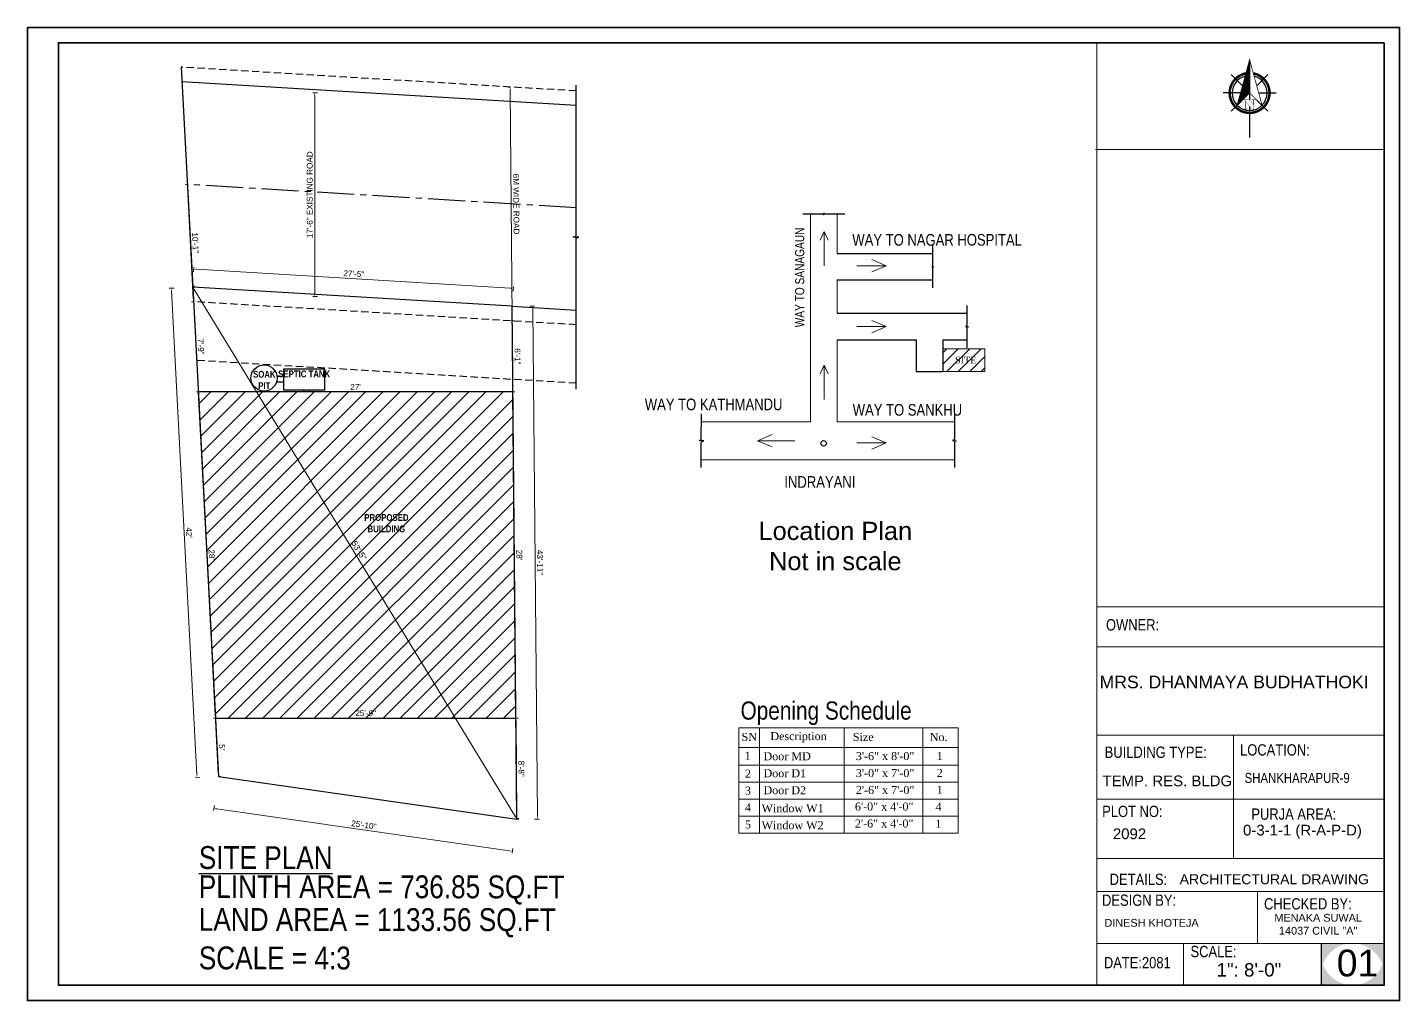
# Model space of a CAD drawing. Header units: inches. Extents: x 380359 to 404964, y -48881 to -44155.
# Drawn here: x 394354 to 395412, y -48221 to -47471 of the extents above; entities that cross this region are included whole.
import ezdxf

# ---------------------------------------------------------------- set-up
doc = ezdxf.new("R2010")
doc.units = ezdxf.units.IN
doc.header["$LTSCALE"] = 2
doc.header["$MEASUREMENT"] = 0
doc.header["$PDMODE"] = 34
doc.linetypes.add('CENTER2', pattern=[28.575, 19.05, -3.175, 3.175, -3.175])
doc.linetypes.add('DASHED2', pattern=[0.375, 0.25, -0.125])
doc.layers.get('0').update_dxf_attribs({"linetype": 'CONTINUOUS'})
doc.layers.get('DEFPOINTS').update_dxf_attribs({"color": 141, "linetype": 'CONTINUOUS'})
for name, color, linetype, lineweight in [('1', 7, 'CONTINUOUS', 13), ('DIMENTION', 140, 'CONTINUOUS', 0), ('door', 20, 'CONTINUOUS', 35), ('Rebars', 1, 'CONTINUOUS', 13), ('Siteplan', 7, 'CONTINUOUS', 30), ('steps', 253, 'CONTINUOUS', 20), ('TEXT', 181, 'CONTINUOUS', 25), ('WALL - A', 1, 'CONTINUOUS', 40)]:
    doc.layers.add(name, color=color, linetype=linetype, lineweight=lineweight)
doc.layers.add('Normal Wall', color=7, linetype='CONTINUOUS', lineweight=35, true_color=0xffaf89)
doc.layers.add('Rear Wall', color=7, linetype='CONTINUOUS', lineweight=20, true_color=0xd4e480)
doc.layers.add('plan wall', color=7, linetype='CONTINUOUS')
doc.styles.add('DIM', font='arial.ttf', dxfattribs={"width": 0.8})
doc.styles.add('Lettring Text', font='arial.ttf')
doc.styles.get("Standard").update_dxf_attribs({"font": 'ARIALN.TTF'})
doc.styles.add('SwissBT', font='swiss.ttf', dxfattribs={"height": 12})
doc.styles.add('TIMES', font='times.ttf')
doc.styles.add('times new roman', font='times.ttf', dxfattribs={"height": 7})
doc.dimstyles.new('Copy of Standard', dxfattribs={"dimtxt": 6, "dimasz": 2.875, "dimexe": 2, "dimexo": 4, "dimgap": 2, "dimtad": 1, "dimdec": 0, "dimrnd": 1, "dimzin": 0, "dimdsep": 46, "dimlunit": 4, "dimtxsty": 'Lettring Text', "dimcen": 0.1, "dimclrd": 7, "dimclre": 7, "dimclrt": 7, "dimazin": 0, "dimtfac": 0.645, "dimtdec": 0, "dimtmove": 1, "dimatfit": 0, "dimfxl": 3, "dimfxlon": 1, "dimtfillclr": 256, "dimtolj": 1, "dimtzin": 0, "dimlwd": -1, "dimlwe": -1, "dimarcsym": 2})

# ---------------------------------------------------------------- blocks, each defined once
blk = doc.blocks.new('*X29')
at = {"color": 0}
for p, q in [((145.96, -414.6), (147.62, -412.94)), ((146.16, -413.87), (147.62, -412.41)), ((146.36, -413.14), (147.62, -411.88)), ((146.55, -412.41), (147.62, -411.35)), ((146.75, -411.68), (147.62, -410.82)), ((146.95, -410.95), (147.62, -410.29)), ((147.15, -410.22), (147.62, -409.76)), ((147.35, -409.49), (147.62, -409.23)), ((147.55, -408.76), (147.62, -408.7)), ((143.76, -422.63), (147.62, -418.77)), ((143.96, -421.9), (147.62, -418.24)), ((144.16, -421.17), (147.62, -417.71)), ((144.36, -420.44), (147.62, -417.18)), ((144.56, -419.71), (147.62, -416.65)), ((144.76, -418.98), (147.62, -416.12)), ((144.96, -418.25), (147.62, -415.59)), ((145.16, -417.52), (147.62, -415.06)), ((145.36, -416.79), (147.62, -414.53)), ((145.56, -416.06), (147.62, -414)), ((145.76, -415.33), (147.62, -413.47)), ((142.76, -426.28), (147.62, -421.42)), ((142.96, -425.55), (147.62, -420.89)), ((143.16, -424.82), (147.62, -420.36)), ((143.36, -424.09), (147.62, -419.83)), ((143.56, -423.36), (147.62, -419.3))]:
    blk.add_line(p, q, dxfattribs=at)
blk = doc.blocks.new('NORTH_15')
for p, q in [((-2.87, 2.87), (-7.37, 7.37)), ((0, 3.66), (0, 10.62)), ((2.87, 2.87), (7.37, 7.37)), ((-13.37, 0), (2.72, 0)), ((5.49, 0), (17.83, 0)), ((-2.87, -2.87), (-7.37, -7.37)), ((0, -3.66), (0, -10.62)), ((2.87, -2.87), (7.37, -7.37))]:
    blk.add_line(p, q)
at = {"const_width": 1}
for points in [[(0, -8, 1), (0, 8, 0.359415), (-7.86, 1.52, 1)], [(-7.86, -1.52, 0.359415), (0, -8, 1)]]:
    blk.add_lwpolyline(points, format="xyb", dxfattribs=at)
for points, const_width in [([(4.96, -5.01), (-13.37, 0), (4.9, 5), (0, 0), (4.96, -5.01)], 0.3), ([(5.93, -1.55), (6, -1.55), (6.07, -1.54), (6.13, -1.53), (6.17, -1.52), (6.22, -1.51), (6.26, -1.49), (6.28, -1.47), (6.3, -1.45), (6.32, -1.42), (6.33, -1.39), (6.35, -1.34), (6.36, -1.29), (6.37, -1.23), (6.38, -1.16), (6.38, -1.08), (6.38, -1), (6.54, -1), (6.54, -2.34), (6.38, -2.34), (6.38, -2.3), (6.38, -2.23), (6.38, -2.16), (6.37, -2.09), (6.36, -2.04), (6.35, -1.99), (6.33, -1.95), (6.32, -1.91), (6.3, -1.88), (6.28, -1.86), (6.26, -1.83), (6.22, -1.81), (6.18, -1.8), (6.13, -1.78), (6.07, -1.77), (6.01, -1.76), (5.95, -1.76), (2.66, -1.76), (2.66, -2.34), (2.5, -2.34), (2.5, -0.16), (4.71, 1.44), (3.14, 1.44), (3.07, 1.44), (3, 1.43), (2.94, 1.42), (2.89, 1.41), (2.85, 1.4), (2.81, 1.38), (2.78, 1.36), (2.76, 1.34), (2.74, 1.31), (2.72, 1.27), (2.7, 1.22), (2.69, 1.17), (2.68, 1.11), (2.67, 1.04), (2.66, 0.97), (2.66, 0.89), (2.66, 0.87), (2.5, 0.87), (2.5, 2.21), (2.66, 2.21), (2.66, 2.17), (2.66, 2.09), (2.67, 2.03), (2.68, 1.97), (2.69, 1.91), (2.7, 1.86), (2.71, 1.82), (2.73, 1.78), (2.75, 1.76), (2.77, 1.74), (2.8, 1.72), (2.85, 1.7), (2.89, 1.68), (2.94, 1.67), (3, 1.66), (3.07, 1.66), (3.14, 1.66), (6.54, 1.66), (6.54, 0.75), (3.33, -1.55), (5.93, -1.55), (5.93, -1.55)], 0.1)]:
    blk.add_lwpolyline(points, dxfattribs=dict(const_width=const_width))
for start, end in [(90, 164.973), (270, 90), (195.027, 270)]:
    blk.add_arc((0, 0), 7, start, end)
at = {"rotation": 90}
blk.add_blockref('*X29', (-421.89, -147.62), dxfattribs=at)
blk = doc.blocks.new('A$C0BDB7EE9')
at = {"layer": 'Siteplan', "xscale": 2.999999999999779, "yscale": 2.999999999999779, "zscale": 2.999999999999779, "rotation": 247.8612575918487}
blk.add_blockref('NORTH_15', (20.2, 49.5), dxfattribs=at)
blk = doc.blocks.new('A$C327B4BBD')
at = {"layer": 'DIMENTION', "ltscale": 0.3, "xscale": 1.171875000000082, "yscale": 1.171875000000082, "zscale": 1.171875000000082, "rotation": 112.1387424081494}
blk.add_blockref('A$C0BDB7EE9', (16.1, 0), dxfattribs=at)
blk = doc.blocks.new('*D589')
at = {"layer": 'DEFPOINTS', "color": 0, "ltscale": 0.5, "transparency": 16777216}
for p in [(399599.5, -47741.4), (399599.5, -47741.4), (399932.8, -48288.7)]:
    blk.add_point(p, dxfattribs=at)
at = {"layer": 'steps', "color": 7, "ltscale": 0.5, "transparency": 16777216}
for p, q in [((399599.5, -47741.4), (399601.2, -47740.4)), ((399931.3, -48286.2), (399601, -47743.8)), ((399932.8, -48288.7), (399934.5, -48287.7))]:
    blk.add_line(p, q, dxfattribs=at)
for points in [[(399601.4, -47743.6), (399600.6, -47744.1), (399599.5, -47741.4)], [(399931.7, -48286), (399930.9, -48286.5), (399932.8, -48288.7)]]:
    blk.add_solid(points, dxfattribs=at)
at = {"layer": 'steps', "color": 7, "ltscale": 0.5, "transparency": 16777216, "insert": (399770.5, -48012.4), "char_height": 6, "attachment_point": 5, "rotation": 301.3393, "style": 'Lettring Text'}
blk.add_mtext('\\A1;53\'-5"', dxfattribs=at)
blk = doc.blocks.new('*D585')
at = {"layer": 'DEFPOINTS', "color": 0, "ltscale": 0.5, "transparency": 16777216}
for p in [(399626, -48244.7), (399932.8, -48288.7), (399928.1, -48321.7)]:
    blk.add_point(p, dxfattribs=at)
at = {"layer": 'steps', "color": 7, "ltscale": 0.5, "transparency": 16777216}
for p, q in [((399621.7, -48274.7), (399620.9, -48279.6)), ((399624.1, -48278.1), (399925.2, -48321.2)), ((399928.5, -48318.7), (399927.8, -48323.6))]:
    blk.add_line(p, q, dxfattribs=at)
for points in [[(399624.1, -48277.6), (399624, -48278.5), (399621.2, -48277.6)], [(399925.3, -48320.8), (399925.2, -48321.7), (399928.1, -48321.7)]]:
    blk.add_solid(points, dxfattribs=at)
at = {"layer": 'steps', "color": 7, "ltscale": 0.5, "transparency": 16777216, "insert": (399775.4, -48294.6), "char_height": 6, "attachment_point": 5, "rotation": 351.8387, "style": 'Lettring Text'}
blk.add_mtext('\\A1;25\'-10"', dxfattribs=at)
blk = doc.blocks.new('*D586')
at = {"layer": 'DEFPOINTS', "color": 0, "ltscale": 0.5, "transparency": 16777216}
for p in [(399599.5, -47741.4), (399626, -48244.7), (399603.9, -48245.9)]:
    blk.add_point(p, dxfattribs=at)
at = {"layer": 'steps', "color": 7, "ltscale": 0.5, "transparency": 16777216}
for p, q in [((399580.4, -47742.4), (399575.4, -47742.7)), ((399577.6, -47745.4), (399603.7, -48243)), ((399606.9, -48245.7), (399601.9, -48246))]:
    blk.add_line(p, q, dxfattribs=at)
for points in [[(399578.1, -47745.4), (399577.1, -47745.4), (399577.4, -47742.6)], [(399604.2, -48243), (399603.3, -48243), (399603.9, -48245.9)]]:
    blk.add_solid(points, dxfattribs=at)
at = {"layer": 'steps', "color": 7, "ltscale": 0.5, "transparency": 16777216, "insert": (399595.7, -47993.9), "char_height": 6, "attachment_point": 5, "rotation": 273.008, "style": 'Lettring Text'}
blk.add_mtext("\\A1;42'", dxfattribs=at)
blk = doc.blocks.new('*D579')
at = {"layer": 'DEFPOINTS', "color": 0, "ltscale": 0.5, "transparency": 16777216}
for p in [(399927.9, -47761.2), (399948.9, -47761.1), (399932.8, -48288.7)]:
    blk.add_point(p, dxfattribs=at)
at = {"layer": 'steps', "color": 7, "ltscale": 0.5, "transparency": 16777216}
for p, q in [((399945.9, -47761.1), (399950.9, -47761)), ((399953.8, -48285.6), (399949, -47763.9)), ((399950.8, -48288.5), (399955.8, -48288.5))]:
    blk.add_line(p, q, dxfattribs=at)
for points in [[(399949.5, -47763.9), (399948.5, -47763.9), (399948.9, -47761.1)], [(399954.3, -48285.6), (399953.3, -48285.6), (399953.8, -48288.5)]]:
    blk.add_solid(points, dxfattribs=at)
at = {"layer": 'steps', "color": 7, "ltscale": 0.5, "transparency": 16777216, "insert": (399956.5, -48024.7), "char_height": 6, "attachment_point": 5, "rotation": 270.5305, "style": 'Lettring Text'}
blk.add_mtext('\\A1;43\'-11"', dxfattribs=at)
blk = doc.blocks.new('*D580')
at = {"layer": 'DEFPOINTS', "color": 0, "ltscale": 0.5, "transparency": 16777216}
for p in [(399600.6, -47722.9), (399599.5, -47741.4), (399927.9, -47761.2)]:
    blk.add_point(p, dxfattribs=at)
at = {"layer": 'steps', "color": 7, "ltscale": 0.5, "transparency": 16777216}
for p, q in [((399600.4, -47725.9), (399600.7, -47720.9)), ((399926.2, -47742.6), (399603.5, -47723.1)), ((399928.8, -47745.8), (399929.1, -47740.8))]:
    blk.add_line(p, q, dxfattribs=at)
for points in [[(399603.5, -47722.6), (399603.5, -47723.6), (399600.6, -47722.9)], [(399926.2, -47742.1), (399926.1, -47743.1), (399929, -47742.8)]]:
    blk.add_solid(points, dxfattribs=at)
at = {"layer": 'steps', "color": 7, "ltscale": 0.5, "transparency": 16777216, "insert": (399765.1, -47727.8), "char_height": 6, "attachment_point": 5, "rotation": 356.5402, "style": 'Lettring Text'}
blk.add_mtext('\\A1;27\'-5"', dxfattribs=at)
blk = doc.blocks.new('*D581')
at = {"layer": 'DEFPOINTS', "color": 0, "ltscale": 0.5, "transparency": 16777216}
for p in [(399605.2, -47849.2), (399605.2, -47849.2), (399928.7, -47849.2)]:
    blk.add_point(p, dxfattribs=at)
at = {"layer": 'steps', "color": 7, "ltscale": 0.5, "transparency": 16777216}
for p, q in [((399605.2, -47849.2), (399605.2, -47847.2)), ((399925.8, -47849.2), (399608.1, -47849.2)), ((399928.7, -47849.2), (399928.7, -47847.2))]:
    blk.add_line(p, q, dxfattribs=at)
for points in [[(399608.1, -47848.8), (399608.1, -47849.7), (399605.2, -47849.2)], [(399925.8, -47848.8), (399925.8, -47849.7), (399928.7, -47849.2)]]:
    blk.add_solid(points, dxfattribs=at)
at = {"layer": 'steps', "color": 7, "ltscale": 0.5, "transparency": 16777216, "insert": (399766.9, -47844.2), "char_height": 6, "attachment_point": 5, "style": 'Lettring Text'}
blk.add_mtext("\\A1;27'", dxfattribs=at)
blk = doc.blocks.new('*D587')
at = {"layer": 'DEFPOINTS', "color": 0, "ltscale": 0.5, "transparency": 16777216}
for p in [(399622.8, -48184.8), (399931.7, -48184.8), (399931.7, -48184.8)]:
    blk.add_point(p, dxfattribs=at)
at = {"layer": 'steps', "color": 7, "ltscale": 0.5, "transparency": 16777216}
for p, q in [((399622.8, -48184.8), (399622.8, -48182.8)), ((399625.7, -48184.8), (399928.9, -48184.8)), ((399931.7, -48184.8), (399931.7, -48182.8))]:
    blk.add_line(p, q, dxfattribs=at)
for points in [[(399625.7, -48184.3), (399625.7, -48185.3), (399622.8, -48184.8)], [(399928.9, -48184.3), (399928.9, -48185.3), (399931.7, -48184.8)]]:
    blk.add_solid(points, dxfattribs=at)
at = {"layer": 'steps', "color": 7, "ltscale": 0.5, "transparency": 16777216, "insert": (399777.3, -48179.7), "char_height": 6, "attachment_point": 5, "style": 'Lettring Text'}
blk.add_mtext('\\A1;25\'-9"', dxfattribs=at)
blk = doc.blocks.new('*D588')
at = {"layer": 'DEFPOINTS', "color": 0, "ltscale": 0.5, "transparency": 16777216}
for p in [(399605.2, -47849.2), (399622.8, -48184.8), (399622.8, -48184.8)]:
    blk.add_point(p, dxfattribs=at)
at = {"layer": 'steps', "color": 7, "ltscale": 0.5, "transparency": 16777216}
for p, q in [((399605.2, -47849.2), (399603.2, -47849.3)), ((399605.3, -47852.1), (399622.7, -48181.9)), ((399622.8, -48184.8), (399620.8, -48184.9))]:
    blk.add_line(p, q, dxfattribs=at)
for points in [[(399605.8, -47852.1), (399604.8, -47852.1), (399605.2, -47849.2)], [(399623.1, -48181.9), (399622.2, -48181.9), (399622.8, -48184.8)]]:
    blk.add_solid(points, dxfattribs=at)
at = {"layer": 'steps', "color": 7, "ltscale": 0.5, "transparency": 16777216, "insert": (399619, -48016.7), "char_height": 6, "attachment_point": 5, "rotation": 273.008, "style": 'Lettring Text'}
blk.add_mtext("\\A1;28'", dxfattribs=at)
blk = doc.blocks.new('*D582')
at = {"layer": 'DEFPOINTS', "color": 0, "ltscale": 0.5, "transparency": 16777216}
for p in [(399928.7, -47849.2), (399928.7, -47849.2), (399931.7, -48184.8)]:
    blk.add_point(p, dxfattribs=at)
at = {"layer": 'steps', "color": 7, "ltscale": 0.5, "transparency": 16777216}
for p, q in [((399928.7, -47849.2), (399930.7, -47849.2)), ((399931.7, -48181.9), (399928.7, -47852.1)), ((399931.7, -48184.8), (399933.7, -48184.8))]:
    blk.add_line(p, q, dxfattribs=at)
for points in [[(399929.2, -47852.1), (399928.3, -47852.1), (399928.7, -47849.2)], [(399932.2, -48181.9), (399931.2, -48181.9), (399931.7, -48184.8)]]:
    blk.add_solid(points, dxfattribs=at)
at = {"layer": 'steps', "color": 7, "ltscale": 0.5, "transparency": 16777216, "insert": (399935.3, -48017), "char_height": 6, "attachment_point": 5, "rotation": 270.5182, "style": 'Lettring Text'}
blk.add_mtext("\\A1;28'", dxfattribs=at)
blk = doc.blocks.new('*D583')
at = {"layer": 'DEFPOINTS', "color": 0, "ltscale": 0.5, "transparency": 16777216}
for p in [(399928, -47776.3), (399928, -47776.3), (399928.7, -47849.2)]:
    blk.add_point(p, dxfattribs=at)
at = {"layer": 'steps', "color": 7, "ltscale": 0.5, "transparency": 16777216}
for p, q in [((399928, -47776.3), (399930, -47776.3)), ((399928.7, -47846.4), (399928.1, -47779.2)), ((399928.7, -47849.2), (399930.7, -47849.2))]:
    blk.add_line(p, q, dxfattribs=at)
for points in [[(399928.5, -47779.2), (399927.6, -47779.2), (399928, -47776.3)], [(399929.2, -47846.4), (399928.2, -47846.4), (399928.7, -47849.2)]]:
    blk.add_solid(points, dxfattribs=at)
at = {"layer": 'steps', "color": 7, "ltscale": 0.5, "transparency": 16777216, "insert": (399933.4, -47812.7), "char_height": 6, "attachment_point": 5, "rotation": 270.5182, "style": 'Lettring Text'}
blk.add_mtext('\\A1;6\'-1"', dxfattribs=at)
blk = doc.blocks.new('*D584')
at = {"layer": 'DEFPOINTS', "color": 0, "ltscale": 0.5, "transparency": 16777216}
for p in [(399925.9, -47535.8), (399927.5, -47535.8), (399928, -47776.3)]:
    blk.add_point(p, dxfattribs=at)
at = {"layer": 'steps', "color": 7, "ltscale": 0.5, "transparency": 16777216}
for p, q in [((399925.9, -47535.8), (399923.9, -47535.8)), ((399928, -47773.4), (399925.9, -47538.7)), ((399928, -47776.3), (399930, -47776.3))]:
    blk.add_line(p, q, dxfattribs=at)
for points in [[(399926.4, -47538.7), (399925.4, -47538.7), (399925.9, -47535.8)], [(399928.5, -47773.4), (399927.5, -47773.4), (399928, -47776.3)]]:
    blk.add_solid(points, dxfattribs=at)
at = {"layer": 'steps', "color": 7, "ltscale": 0.5, "transparency": 16777216, "insert": (399932.1, -47656), "char_height": 6, "attachment_point": 5, "rotation": 270.5182, "style": 'Lettring Text'}
blk.add_mtext('\\A1;6M WIDE ROAD', dxfattribs=at)
blk = doc.blocks.new('*D575')
at = {"layer": 'DEFPOINTS', "color": 0, "ltscale": 0.5, "transparency": 16777216}
for p in [(399931.7, -48184.8), (399932.8, -48288.7), (399932.8, -48288.7)]:
    blk.add_point(p, dxfattribs=at)
at = {"layer": 'steps', "color": 7, "ltscale": 0.5, "transparency": 16777216}
for p, q in [((399931.9, -48184.8), (399933.9, -48184.8)), ((399931.9, -48187.7), (399932.8, -48285.8)), ((399932.8, -48288.7), (399934.8, -48288.7))]:
    blk.add_line(p, q, dxfattribs=at)
for points in [[(399932.4, -48187.6), (399931.4, -48187.7), (399931.9, -48184.8)], [(399933.2, -48285.8), (399932.3, -48285.8), (399932.8, -48288.7)]]:
    blk.add_solid(points, dxfattribs=at)
at = {"layer": 'steps', "color": 7, "ltscale": 0.5, "transparency": 16777216, "insert": (399937.4, -48236.7), "char_height": 6, "attachment_point": 5, "rotation": 270.5182, "style": 'Lettring Text'}
blk.add_mtext('\\A1;8\'-8"', dxfattribs=at)
blk = doc.blocks.new('*D576')
at = {"layer": 'DEFPOINTS', "color": 0, "ltscale": 0.5, "transparency": 16777216}
for p in [(399622.8, -48184.8), (399626, -48244.7), (399626, -48244.7)]:
    blk.add_point(p, dxfattribs=at)
at = {"layer": 'steps', "color": 7, "ltscale": 0.5, "transparency": 16777216}
for p, q in [((399622.8, -48184.8), (399624.8, -48184.7)), ((399623, -48187.6), (399625.8, -48241.8)), ((399626, -48244.7), (399628, -48244.6))]:
    blk.add_line(p, q, dxfattribs=at)
for points in [[(399623.4, -48187.6), (399622.5, -48187.7), (399622.8, -48184.8)], [(399626.3, -48241.8), (399625.3, -48241.8), (399626, -48244.7)]]:
    blk.add_solid(points, dxfattribs=at)
at = {"layer": 'steps', "color": 7, "ltscale": 0.5, "transparency": 16777216, "insert": (399629.4, -48214.5), "char_height": 6, "attachment_point": 5, "rotation": 273.008, "style": 'Lettring Text'}
blk.add_mtext("\\A1;5'", dxfattribs=at)
blk = doc.blocks.new('*D577')
at = {"layer": 'DEFPOINTS', "color": 0, "ltscale": 0.5, "transparency": 16777216}
for p in [(399600.3, -47756.5), (399600.3, -47756.5), (399605.2, -47849.2)]:
    blk.add_point(p, dxfattribs=at)
at = {"layer": 'steps', "color": 7, "ltscale": 0.5, "transparency": 16777216}
for p, q in [((399600.3, -47756.5), (399598.3, -47756.6)), ((399605, -47846.4), (399600.5, -47759.3)), ((399605.2, -47849.2), (399603.2, -47849.3))]:
    blk.add_line(p, q, dxfattribs=at)
for points in [[(399600.9, -47759.3), (399600, -47759.4), (399600.3, -47756.5)], [(399605.5, -47846.3), (399604.5, -47846.4), (399605.2, -47849.2)]]:
    blk.add_solid(points, dxfattribs=at)
at = {"layer": 'steps', "color": 7, "ltscale": 0.5, "transparency": 16777216, "insert": (399607.8, -47802.6), "char_height": 6, "attachment_point": 5, "rotation": 273.008, "style": 'Lettring Text'}
blk.add_mtext('\\A1;7\'-9"', dxfattribs=at)
blk = doc.blocks.new('*D578')
at = {"layer": 'DEFPOINTS', "color": 0, "ltscale": 0.5, "transparency": 16777216}
for p in [(399594, -47635.9), (399594, -47635.9), (399600.3, -47756.5)]:
    blk.add_point(p, dxfattribs=at)
at = {"layer": 'steps', "color": 7, "ltscale": 0.5, "transparency": 16777216}
for p, q in [((399594, -47635.9), (399592, -47636)), ((399600.1, -47753.6), (399594.1, -47638.7)), ((399600.3, -47756.5), (399598.3, -47756.6))]:
    blk.add_line(p, q, dxfattribs=at)
for points in [[(399594.6, -47638.7), (399593.6, -47638.8), (399594, -47635.9)], [(399600.6, -47753.6), (399599.7, -47753.6), (399600.3, -47756.5)]]:
    blk.add_solid(points, dxfattribs=at)
at = {"layer": 'steps', "color": 7, "ltscale": 0.5, "transparency": 16777216, "insert": (399602.2, -47695.9), "char_height": 6, "attachment_point": 5, "rotation": 273.008, "style": 'Lettring Text'}
blk.add_mtext('\\A1;10\'-1"', dxfattribs=at)
blk = doc.blocks.new('*D574')
at = {"layer": 'DEFPOINTS', "color": 0, "ltscale": 0.5, "transparency": 16777216}
for p in [(399724.9, -47541.7), (399776.4, -47541.7), (399763.7, -47751.3)]:
    blk.add_point(p, dxfattribs=at)
at = {"layer": 'steps', "color": 7, "ltscale": 0.5, "transparency": 16777216}
for p, q in [((399727.9, -47541.7), (399722.9, -47541.7)), ((399724.9, -47748.4), (399724.9, -47544.6)), ((399727.9, -47751.3), (399722.9, -47751.3))]:
    blk.add_line(p, q, dxfattribs=at)
for points in [[(399724.4, -47544.6), (399725.4, -47544.6), (399724.9, -47541.7)], [(399724.4, -47748.4), (399725.4, -47748.4), (399724.9, -47751.3)]]:
    blk.add_solid(points, dxfattribs=at)
at = {"layer": 'steps', "color": 7, "ltscale": 0.5, "transparency": 16777216, "insert": (399719.8, -47646.5), "char_height": 6, "attachment_point": 5, "rotation": 90, "style": 'Lettring Text'}
blk.add_mtext('\\A1;17\'-6" EXISTING ROAD', dxfattribs=at)
blk = doc.blocks.new('SP')
at = {"layer": 'door', "ltscale": 0.5}
h = blk.add_hatch(dxfattribs=at)
h.set_pattern_fill('ANSI31', color=256, scale=100)
h.set_pattern_definition([(45, (5048.394, -2206.005), (-8.83883476, 8.83883476), [])])
h.paths.add_polyline_path([(399928.7, -47849.2), (399605.2, -47849.2), (399622.8, -48184.8), (399622.8, -48184.8), (399931.7, -48184.8)])
h.paths.add_polyline_path([(399758.8, -48005.3), (399771.5, -48026.1), (399782.1, -48019.6), (399769.4, -47998.8)], flags=24)
h.paths.add_polyline_path([(399765.2, -48185.9), (399789.5, -48185.9), (399789.5, -48173.6), (399765.2, -48173.6)], flags=9)
h.paths.add_polyline_path([(399612.5, -48010.2), (399613.2, -48024.1), (399625.5, -48023.4), (399624.8, -48009.5)], flags=25)
h.paths.add_polyline_path([(399772.7, -47997.1), (399824.6, -47997.1), (399824.6, -47971.1), (399772.7, -47971.1)], flags=24)
at = {"ltscale": 0.5}
for p, q in [((399587.6, -47515.3), (399599.5, -47741.4)), ((399993.6, -47554.8), (399588.4, -47530.3)), ((399927.9, -47761.2), (399599.5, -47741.4)), ((399599.5, -47741.4), (399626, -48244.7)), ((399932.8, -48288.7), (399927.9, -47761.2)), ((399927.9, -47761.2), (399993.6, -47765.2)), ((399693.3, -47833.4), (399686.2, -47833.4)), ((399693.3, -47839.4), (399685.5, -47839.4)), ((399713.6, -47849.2), (399713.6, -47847.3)), ((399719.6, -47849.2), (399719.6, -47847.3)), ((399626, -48244.7), (399932.8, -48288.7))]:
    blk.add_line(p, q, dxfattribs=at)
at = {"linetype": 'Continuous', "ltscale": 0.5}
blk.add_lwpolyline([(399993.6, -47846.4), (399993.6, -47691.3), (399996.5, -47690.2), (399990.5, -47690), (399993.6, -47688.7), (399993.6, -47533.8)], dxfattribs=at)
at = {"ltscale": 0.5}
for points in [[(399693.3, -47825.4), (399735.1, -47825.4), (399735.1, -47847.3), (399693.3, -47847.3)], [(399928.7, -47849.2), (399605.2, -47849.2), (399622.8, -48184.8), (399622.8, -48184.8), (399931.7, -48184.8)]]:
    blk.add_lwpolyline(points, close=True, dxfattribs=at)
blk.add_circle((399672.8, -47835), 13.5, dxfattribs=at)
at = {"layer": 'WALL - A', "linetype": 'DASHED2', "lineweight": -3, "ltscale": 15}
for p, q in [((399993.6, -47539.8), (399587.6, -47515.3)), ((399993.6, -47780.2), (399600.3, -47756.5)), ((399993.6, -47840.4), (399603.5, -47816.8))]:
    blk.add_line(p, q, dxfattribs=at)
at = {"layer": 'WALL - A', "linetype": 'CENTER2', "lineweight": -3}
blk.add_line((399993.6, -47660), (399594, -47635.9), dxfattribs=at)
at = {"layer": 'steps', "color": 7, "ltscale": 0.3, "char_height": 7, "attachment_point": 2}
for s, insert, width in [('{\\fTechnic|b1|i0|c2|p2;SOAK PIT}', (399673.1, -47827.6), 35.408), ('{\\fTechnic|b1|i0|c2|p2;SEPTIC TANK}', (399714.1, -47827.2), 55.268), ('{\\fTechnic|b1|i0|c2|p2;PROPOSED BUILDING}', (399798.6, -47974.9), 55.268)]:
    blk.add_mtext(s, dxfattribs=dict(at, insert=insert, width=width))
at = {"layer": 'steps', "ltscale": 0.5}
for base, p1, p2, angle, text, picture, middle in [((399925.9, -47535.8), (399928, -47776.3), (399927.5, -47535.8), 270.5182, '6M WIDE ROAD', '*D584', (399932.1, -47656)), ((399724.9, -47541.7), (399763.7, -47751.3), (399776.4, -47541.7), 90, '17\'-6" EXISTING ROAD', '*D574', (399719.8, -47646.5))]:
    dim = blk.add_linear_dim(base=base, p1=p1, p2=p2, angle=angle, text=text, dimstyle='Copy of Standard', dxfattribs=at)
    dim.commit()
    dim.dimension.update_dxf_attribs({"geometry": picture, "text_midpoint": middle})
for base, p1, p2, angle, picture, middle in [((399594, -47635.9), (399600.3, -47756.5), (399594, -47635.9), 93.008, '*D578', (399602.2, -47695.9)), ((399600.3, -47756.5), (399605.2, -47849.2), (399600.3, -47756.5), 93.008, '*D577', (399607.8, -47802.6)), ((399928, -47776.3), (399928.7, -47849.2), (399928, -47776.3), 270.5182, '*D583', (399933.4, -47812.7)), ((399626, -48244.7), (399622.8, -48184.8), (399626, -48244.7), 93.008, '*D576', (399629.4, -48214.5)), ((399932.8, -48288.7), (399931.7, -48184.8), (399932.8, -48288.7), 270.5182, '*D575', (399937.4, -48236.7))]:
    dim = blk.add_linear_dim(base=base, p1=p1, p2=p2, angle=angle, dimstyle='Copy of Standard', dxfattribs=at)
    dim.commit()
    dim.dimension.update_dxf_attribs({"geometry": picture, "text_midpoint": middle})
for p1, p2, distance, picture, middle in [((399927.9, -47761.2), (399599.5, -47741.4), -18.5, '*D580', (399765.1, -47727.8)), ((399599.5, -47741.4), (399626, -48244.7), -22.1, '*D586', (399595.7, -47993.9)), ((399932.8, -48288.7), (399599.5, -47741.4), 0, '*D589', (399770.5, -48012.4)), ((399932.7921, -48288.7004), (399927.908, -47761.245), -21.0414, '*D579', (399956.4558, -48024.731)), ((399605.2, -47849.2), (399622.8, -48184.8), 0, '*D588', (399619, -48016.7)), ((399931.7, -48184.8), (399928.7, -47849.2), 0, '*D582', (399935.3, -48017)), ((399626, -48244.7), (399932.8, -48288.7), -33.3, '*D585', (399775.4, -48294.6))]:
    dim = blk.add_aligned_dim(p1=p1, p2=p2, distance=distance, dimstyle='Copy of Standard', dxfattribs=at)
    dim.commit()
    dim.dimension.update_dxf_attribs({"geometry": picture, "text_midpoint": middle})
for base, p1, p2, picture, middle in [((399605.1751, -47849.2414), (399928.7039, -47849.2414), (399605.1751, -47849.2414), '*D581', (399766.9395, -47844.2292)), ((399931.7, -48184.8), (399622.8, -48184.8), (399931.7, -48184.8), '*D587', (399777.3, -48179.7))]:
    dim = blk.add_linear_dim(base=base, p1=p1, p2=p2, dimstyle='Copy of Standard', dxfattribs=at)
    dim.commit()
    dim.dimension.update_dxf_attribs({"geometry": picture, "text_midpoint": middle})

msp = doc.modelspace()

# ---------------------------------------------------------------- hatches: boundary and pattern name
msp.add_hatch(color=0).paths.add_polyline_path([(395400.3, -48177), (395376, -48177, -0.414214), (395400.3, -48201.3)])
at = {"layer": 'door', "ltscale": 0.5}
h = msp.add_hatch(dxfattribs=at)
h.set_pattern_fill('ANSI31', color=256, scale=50)
h.paths.add_polyline_path([(395060, -47718.4), (395092.5, -47718.4), (395092.5, -47736), (395060, -47736)])
h.paths.add_polyline_path([(395086, -47723.1), (395068, -47723.1), (395068, -47730.9), (395086, -47730.9)], flags=24)
at = {"layer": 'TEXT'}
for points in [[(395376, -48177), (395351.6, -48177), (395351.6, -48201.3, -0.414214)], [(395376, -48177), (395351.6, -48177), (395351.6, -48201.3, -0.414214)], [(395400.3, -48177), (395376, -48177, -0.414214), (395400.3, -48201.3)], [(395351.6, -48184.9), (395351.6, -48209.2), (395376, -48209.2, -0.414214)], [(395351.6, -48184.9), (395351.6, -48209.2), (395376, -48209.2, -0.414214)], [(395400.3, -48184.9, -0.414214), (395376, -48209.2), (395400.3, -48209.2)], [(395400.3, -48184.9, -0.414214), (395376, -48209.2), (395400.3, -48209.2)]]:
    msp.add_hatch(color=0, dxfattribs=at).paths.add_polyline_path(points)

# ---------------------------------------------------------------- linework, layer by layer
at = {"ltscale": 0.5}
for p, q in [((394978.5, -47644.8), (395052.1, -47644.8)), ((394978.5, -47665.3), (395052.1, -47665.3)), ((394978.5, -47691), (395078.5, -47691)), ((394978.5, -47711.6), (395039.4, -47711.6)), ((395039.4, -47711.6), (395039.4, -47736)), ((395060, -47711.6), (395060, -47736)), ((395060, -47711.6), (395078.5, -47711.6)), ((395039.4, -47736), (395060, -47736))]:
    msp.add_line(p, q, dxfattribs=at)
at = {"color": 0}
msp.add_line((395351.6, -48177), (395351.6, -48209.2), dxfattribs=at)
msp.add_line((395351.6, -48177), (395351.6, -48209.2), dxfattribs=at)
at = {"linetype": 'Continuous', "ltscale": 0.5}
for points in [[(394952, -47614.2), (394967.7, -47614.2), (394968.1, -47615), (394968.4, -47613.4), (394968.7, -47614.2), (394984.5, -47614.2)], [(395052.1, -47638.8), (395052.1, -47654.6), (395051.4, -47654.9), (395052.9, -47655.2), (395052.1, -47655.4), (395052.1, -47671.3)], [(395078.5, -47685), (395078.5, -47700.7), (395077.5, -47701.2), (395079.8, -47701.4), (395078.5, -47701.9), (395078.5, -47717.6)], [(394873.6, -47809.9), (394873.7, -47790.1), (394875.7, -47789.4), (394872, -47789.1), (394873.7, -47788.6), (394873.9, -47768.6)], [(395069, -47768.6), (395069, -47788.4), (395067.5, -47789.1), (395070.3, -47789.4), (395069, -47790), (395069, -47809.9)]]:
    msp.add_lwpolyline(points, dxfattribs=at)
at = {"ltscale": 0.5}
msp.add_circle((394968.1, -47791.3), 2.16, dxfattribs=at)
at = {"layer": '1', "color": 11, "ltscale": 5}
for p, q in [((394958, -47774.6), (394958, -47614.2)), ((394978.5, -47644.8), (394978.5, -47614.2)), ((394968.4, -47627.9), (394965.3, -47634.6)), ((394968.4, -47627.9), (394968.4, -47654.4)), ((394968.4, -47627.9), (394971.5, -47634.6)), ((395016.4, -47654.3), (395005.2, -47649.6)), ((395016.4, -47654.3), (394993.8, -47654.3)), ((395016.4, -47654.3), (395005.2, -47659)), ((394978.5, -47691), (394978.5, -47665.3)), ((395016.4, -47701.3), (394993.8, -47701.3)), ((395016.4, -47701.3), (395005.2, -47696.6)), ((395016.4, -47701.3), (395005.2, -47706)), ((394978.5, -47774.6), (394978.5, -47711.6)), ((394968.4, -47731), (394965.3, -47737.7)), ((394968.4, -47731), (394968.4, -47757.5)), ((394968.4, -47731), (394971.5, -47737.7)), ((394958, -47774.6), (394873.8, -47774.6)), ((395069, -47774.6), (394978.5, -47774.6)), ((394917, -47789.3), (394928.3, -47784.6)), ((394945.9, -47789.3), (394917, -47789.3)), ((394917, -47789.3), (394928.3, -47794)), ((395016.4, -47791), (395005.2, -47786.3)), ((395016.4, -47791), (394993.8, -47791)), ((395016.4, -47791), (395005.2, -47795.7)), ((395069, -47803.9), (394873.6, -47803.9))]:
    msp.add_line(p, q, dxfattribs=at)
at = {"layer": '1', "color": 1, "ltscale": 5}
msp.add_lwpolyline([(395092.5, -47718.4), (395060, -47718.4), (395060, -47736), (395092.5, -47736)], close=True, dxfattribs=at)
at = {"layer": 'Normal Wall'}
for points in [[(394354.2, -47470.5), (395412.2, -47470.5), (395412.2, -48221.1), (394354.2, -48221.1)], [(394354.2, -47470.5), (395412.2, -47470.5), (395412.2, -48221.1), (394354.2, -48221.1)], [(395400.3, -47482.4), (394378, -47482.4), (394378, -48209.2), (395400.3, -48209.2)], [(395400.3, -47482.4), (394378, -47482.4), (394378, -48209.2), (395400.3, -48209.2)]]:
    msp.add_lwpolyline(points, close=True, dxfattribs=at)
at = {"layer": 'Rear Wall'}
for p, q in [((395178.8, -47926.7), (395178.8, -47482.4)), ((395177.7, -47564.7), (395400.3, -47564.7)), ((395178.8, -47917.5), (395400.3, -47917.5)), ((395178.8, -47917.5), (395400.3, -47917.5)), ((395178.8, -47917.5), (395400.3, -47917.5)), ((395178.8, -47917.5), (395400.3, -47917.5)), ((395178.8, -47948.3), (395400.3, -47948.3)), ((395178.8, -47948.3), (395400.3, -47948.3)), ((395178.8, -48016.3), (395400.3, -48016.3)), ((395178.8, -48016.3), (395400.3, -48016.3)), ((395284.1, -48016.3), (395284.1, -48102.2)), ((395284.1, -48016.3), (395284.1, -48111.5)), ((395178.8, -48065.8), (395400.3, -48065.8)), ((395178.8, -48065.8), (395400.3, -48065.8)), ((395178.8, -48111.5), (395400.3, -48111.5)), ((395178.8, -48136.9), (395400.3, -48136.9)), ((395178.8, -48136.9), (395400.3, -48136.9)), ((395302.7, -48177), (395302.7, -48136.9)), ((395302.7, -48177), (395302.7, -48136.9)), ((395178.8, -48177), (395400.3, -48177)), ((395178.8, -48177), (395400.3, -48177)), ((395245.6, -48177), (395245.6, -48209.2)), ((395245.6, -48177), (395245.6, -48209.2))]:
    msp.add_line(p, q, dxfattribs=at)
msp.add_lwpolyline([(395178.8, -47917.5), (395400.3, -47917.5), (395400.3, -48209.2), (395178.8, -48209.2)], close=True, dxfattribs=at)
msp.add_lwpolyline([(395178.8, -47917.5), (395400.3, -47917.5), (395400.3, -48209.2), (395178.8, -48209.2)], close=True, dxfattribs=at)
at = {"layer": 'steps', "color": 7, "lineweight": 5, "ltscale": 0.3}
for p, q in [((394902.7, -48010.6), (395071.9, -48010.6)), ((394902.7, -48091.9), (394902.7, -48010.6)), ((394918.6, -48010.6), (394918.6, -48091.9)), ((394984, -48010.6), (394984, -48091.9)), ((395044.6, -48010.6), (395044.6, -48091.9)), ((395071.9, -48010.6), (395071.9, -48091.9)), ((394902.7, -48025.9), (395071.9, -48025.9)), ((394902.7, -48025.9), (395071.9, -48025.9)), ((394902.7, -48039.5), (395071.9, -48039.5)), ((394902.7, -48052.6), (395071.9, -48052.6)), ((394902.7, -48065.7), (395071.9, -48065.7)), ((394902.7, -48078.8), (395071.9, -48078.8)), ((394902.7, -48091.9), (395071.9, -48091.9))]:
    msp.add_line(p, q, dxfattribs=at)

# ---------------------------------------------------------------- block references
at = {"xscale": 0.75, "yscale": 0.75, "zscale": 0.75}
msp.add_blockref('SP', (94782, -11864.7), dxfattribs=at)
at = {"layer": 'Rebars', "xscale": 0.5459999999999999, "yscale": 0.5459999999999999, "zscale": 0.5459999999999999, "rotation": 270}
msp.add_blockref('A$C327B4BBD', (395296.5, -47546.5), dxfattribs=at)

# ---------------------------------------------------------------- texts
at = {"color": 0}
for s, p in [('OWNER:', (395185.8, -47935.6)), ('LOCATION:', (395289.2, -48032.1))]:
    msp.add_text(s, height=8.7, dxfattribs=at).set_placement(p)
at = {"color": 7, "linetype": 'ByBlock', "lineweight": 5}
msp.add_text('Opening Schedule', height=14, dxfattribs=at).set_placement((394904, -48004.4))
at = {"color": 7, "insert": (395069.4, -47729.7), "char_height": 5.14, "width": 139.571, "attachment_point": 7, "style": 'times new roman'}
msp.add_mtext('SITE', dxfattribs=at)
at = {"color": 7, "linetype": 'ByBlock', "lineweight": 5, "insert": (394977.1, -47870.6), "char_height": 14, "width": 235.547, "attachment_point": 5}
msp.add_mtext('{\\fArial CE|b0|i0|c0|p34;Location Plan\\PNot in scale}', dxfattribs=at)
at = {"layer": 'plan wall', "ltscale": 3, "char_height": 17.612, "attachment_point": 7, "rotation": 359.9411}
for s, insert in [('{\\LSITE PLAN}', (394486.3, -48119.8)), ('PLINTH AREA = 736.85 SQ.FT', (394486.3, -48146.8)), ('LAND AREA = 1133.56 SQ.FT', (394486.3, -48172.1)), ('SCALE = 4:3', (394486.3, -48197.2))]:
    msp.add_mtext(s, dxfattribs=dict(at, insert=insert))
at = {"layer": 'steps', "color": 7, "lineweight": 5, "ltscale": 0.3, "style": 'TIMES'}
for s, height, p in [('SN', 6.17, (394904.8, -48020.8)), ('Description', 6.169, (394927, -48020.2)), ('Size', 6.17, (394990.6, -48020.8)), ('No.', 6.17, (395049.9, -48020.9)), ('1', 6.17, (394907.1, -48035.4)), ('Door MD', 6.17, (394921.7, -48035.7)), ('3\'-6" x 8\'-0"', 6.169, (394992.9, -48035.6)), ('1', 6.17, (395055.3, -48035.5)), ('2', 6.17, (394907.4, -48049.1)), ('Door D1', 6.17, (394921.7, -48048.8)), ('3\'-0" x 7\'-0"', 6.169, (394992.9, -48048.7)), ('2', 6.17, (395055.3, -48048.6)), ('3', 6.17, (394907.4, -48062.2)), ('Door D2', 6.17, (394921.7, -48061.9)), ('2\'-6" x 7\'-0"', 6.169, (394992.9, -48061.8)), ('1', 6.17, (395055.3, -48061.6)), ('4', 6.17, (394907.4, -48075.2)), ('Window W1', 6.17, (394920.2, -48075.8)), ('6\'-0" x 4\'-0"', 6.169, (394992.2, -48074.5)), ('4', 6.17, (395054.3, -48074.7)), ('5', 6.17, (394907.4, -48088.3)), ('Window W2', 6.17, (394920.2, -48088.9)), ('2\'-6" x 4\'-0"', 6.169, (394992.2, -48087.6)), ('1', 6.17, (395054.3, -48087.8))]:
    msp.add_text(s, height=height, dxfattribs=at).set_placement(p)
at = {"layer": 'TEXT', "color": 0}
for s, height, p in [('OWNER:', 8.7, (395185.8, -47935.6)), ('LOCATION:', 8.7, (395289.2, -48032.1)), ('CHECKED BY:', 8.704, (395307.7, -48150.8)), ('CHECKED BY:', 8.704, (395307.7, -48150.8)), ('SCALE:', 8.7, (395251, -48187.6)), ('SCALE:', 8.7, (395251, -48187.6))]:
    msp.add_text(s, height=height, dxfattribs=at).set_placement(p)
at = {"layer": 'TEXT', "ltscale": 7, "width": 245.077, "attachment_point": 1, "style": 'DIM'}
for s, insert, char_height, rotation in [('WAY TO SANAGAUN', (394946.1, -47701.8), 7, 90), ('WAY TO NAGAR HOSPITAL', (394990.2, -47629.9), 9, 0.0308), ('WAY TO KATHMANDU', (394830.2, -47756.8), 9, 0.0308), ('WAY TO SANKHU', (394990.5, -47761), 9, 0.0308), ('INDRAYANI', (394937.8, -47816.6), 9, 0.0308)]:
    msp.add_mtext(s, dxfattribs=dict(at, insert=insert, char_height=char_height, rotation=rotation))
at = {"layer": 'TEXT', "color": 0, "linetype": 'ByBlock', "style": 'SwissBT'}
for s, insert, char_height, width, attachment_point in [('MRS. DHANMAYA BUDHATHOKI', (395284.6, -47970.5), 9.72, 217.511, 2), ('ARCHITECTURAL DRAWING', (395242.6, -48123.6), 7.74, 268.532, 1), ('DINESH KHOTEJA', (395184.6, -48158.1), 6, 201.528, 1), ('MENAKA SUWAL\\P14037 CIVIL "A"', (395349.4, -48154.2), 6, 88.549, 2)]:
    msp.add_mtext(s, dxfattribs=dict(at, insert=insert, char_height=char_height, width=width, attachment_point=attachment_point))
at = {"layer": 'TEXT', "color": 0, "attachment_point": 1}
for s, insert, char_height, width in [('BUILDING TYPE:', (395184.8, -48025.2), 8.704, 148.555), ('BUILDING TYPE:', (395184.8, -48025.2), 8.704, 148.555), ('PLOT NO: ', (395182.9, -48070.8), 8.7, 138.027), ('PLOT NO: ', (395182.9, -48070.8), 8.7, 138.027), ('PURJA AREA:', (395297.9, -48072.9), 8.704, 197.582), ('PURJA AREA:', (395297.9, -48072.9), 8.704, 197.582), ('DETAILS: ', (395188.7, -48123.2), 8.7, 138.027), ('DESIGN BY:', (395182.8, -48139.3), 8.7, 138.027), ('DESIGN BY:', (395182.8, -48139.3), 8.7, 138.027), ('DATE:2081', (395184.2, -48187.5), 8.7, 34.818)]:
    msp.add_mtext(s, dxfattribs=dict(at, insert=insert, char_height=char_height, width=width))
at = {"layer": 'TEXT', "color": 0, "style": 'SwissBT'}
for s, insert, char_height, width, attachment_point in [('TEMP. RES. BLDG', (395183.1, -48047.5), 8.256, 163.214, 1), ('0-3-1-1 (R-A-P-D)', (395337.3, -48085.5), 8.256, 163.214, 2), ('2092', (395191.1, -48088.3), 8.26, 163.214, 1), ('01', (395363.7, -48181.8), 20.64, 20.158, 1)]:
    msp.add_mtext(s, dxfattribs=dict(at, insert=insert, char_height=char_height, width=width, attachment_point=attachment_point))
at = {"layer": 'TEXT', "color": 0, "linetype": 'ByBlock', "insert": (395292.7, -48045.5), "char_height": 7.671, "attachment_point": 1}
msp.add_mtext_dynamic_manual_height_columns('SHANKHARAPUR-9', width=381.035, gutter_width=1.53, heights=[0], dxfattribs=at)
at = {"layer": 'TEXT', "color": 0, "ltscale": 0.5, "insert": (395271.1, -48192.2), "char_height": 10.32, "width": 127.534, "attachment_point": 1, "style": 'SwissBT'}
msp.add_mtext('1": 8\'-0"', dxfattribs=at)
msp.add_mtext('1": 8\'-0"', dxfattribs=at)

doc.saveas('drawing.dxf')
